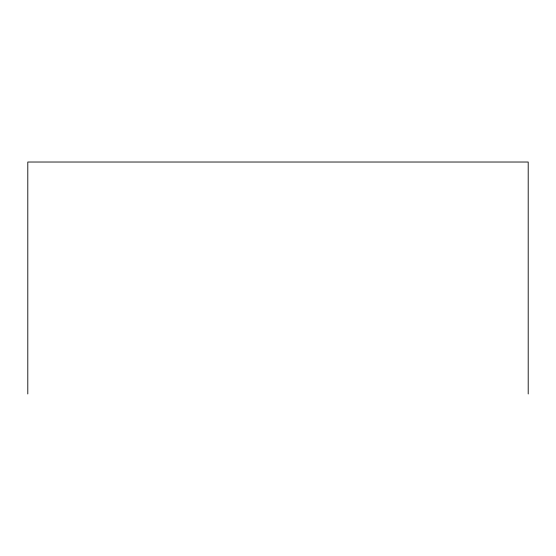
<?xml version="1.0" encoding="UTF-8"?>
<svg xmlns="http://www.w3.org/2000/svg" width="556" height="556" viewBox="0 0 556 556"><rect width="100%" height="100%" fill="white"/><g stroke="black" fill="none" stroke-linecap="round" stroke-linejoin="round"><path stroke-width="0.83" d="M528.2 393.975L528.2 162.025L27.8 162.025L27.8 393.975"/></g></svg>
